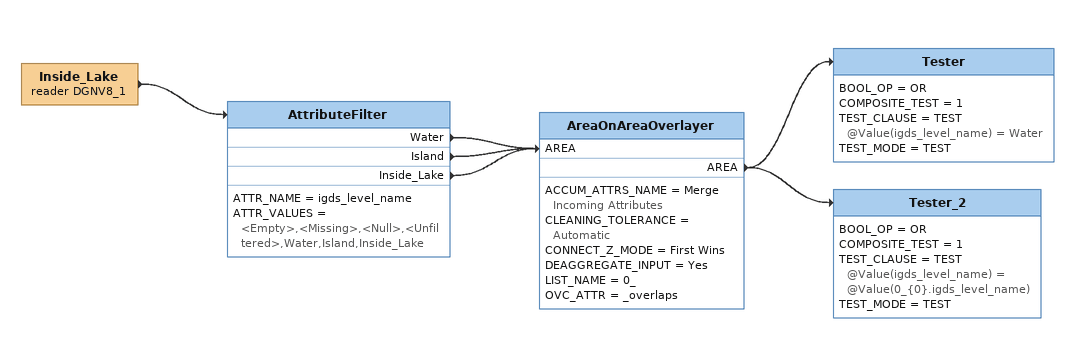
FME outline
Inside_Lake (reader DGNV8_1)
    -> AttributeFilter
AttributeFilter
    ATTR_NAME = igds_level_name
    ATTR_VALUES = <Empty>,<Missing>,<Null>,<Unfiltered>,Water,Island,Inside_Lake
    Water -> AreaOnAreaOverlayer [AREA]
    Island -> AreaOnAreaOverlayer [AREA]
    Inside_Lake -> AreaOnAreaOverlayer [AREA]
AreaOnAreaOverlayer
    ACCUM_ATTRS_NAME = Merge Incoming Attributes
    CLEANING_TOLERANCE = Automatic
    CONNECT_Z_MODE = First Wins
    DEAGGREGATE_INPUT = Yes
    LIST_NAME = 0_
    OVC_ATTR = _overlaps
    AREA -> Tester
    AREA -> Tester_2
Tester
    BOOL_OP = OR
    COMPOSITE_TEST = 1
    TEST_CLAUSE = TEST @Value(igds_level_name) = Water
    TEST_MODE = TEST
Tester_2
    BOOL_OP = OR
    COMPOSITE_TEST = 1
    TEST_CLAUSE = TEST @Value(igds_level_name) = @Value(0_{0}.igds_level_name)
    TEST_MODE = TEST
